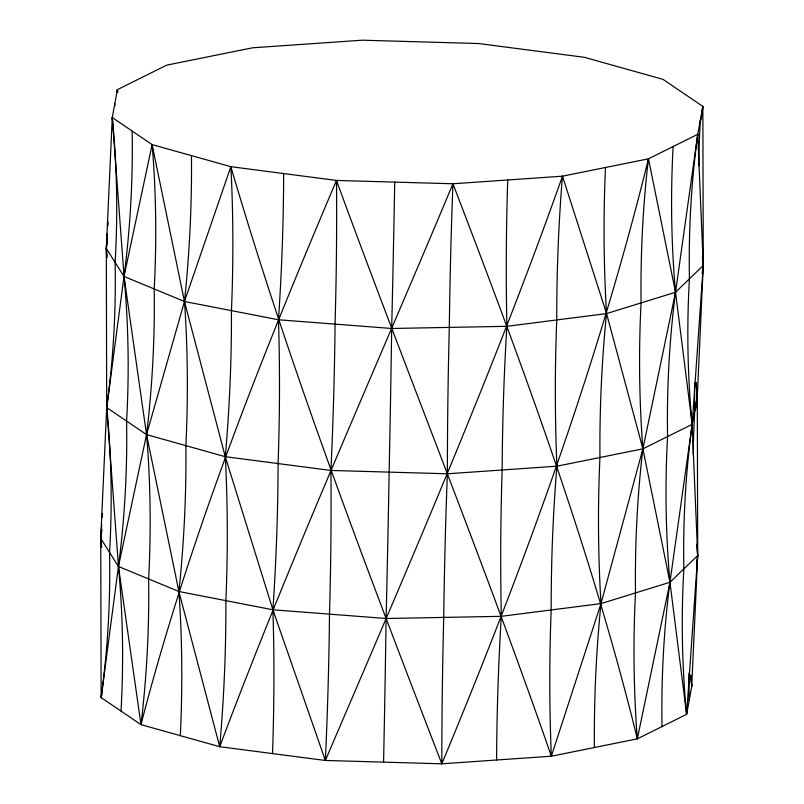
<?xml version="1.0" encoding="UTF-8"?>
<svg xmlns="http://www.w3.org/2000/svg" width="804" height="804" viewBox="0 0 804 804"><rect width="100%" height="100%" fill="white"/><g stroke="black" fill="none" stroke-linecap="round" stroke-linejoin="round"><path stroke-width="1.21" d="M106.62 255.943L106.309 248.446L112.269 117.545L117.384 89.656L166.669 65.154L252.637 47.788L362.192 40.2L478.651 43.537L584.297 57.295L663.029 79.375L702.867 106.419L703.259 265.541L697.299 396.442L697.691 555.554L691.731 686.455L686.616 714.344L637.331 738.846L551.363 756.212L441.808 763.8L325.349 760.463L219.703 746.705L140.971 724.625L101.133 697.581L100.741 538.459L106.701 407.558L106.309 248.446L107.354 233.441M107.877 225.934L108.138 222.185M117.203 92.148L117.384 89.656L117.696 92.148M101.053 545.956L100.741 538.459L101.696 524.7M102.219 517.203L102.48 513.454M701.078 120.007A976.739 936.469 -32.3 0 1 702.827 106.419L697.751 134.318L703.259 265.541L692.184 424.331A976.739 921.937 46.1 0 0 683.852 568.91A976.739 921.937 46.1 0 0 686.576 714.354M121.022 711.098A976.739 889.536 -55.8 0 0 118.479 566.458L106.701 407.558L124.007 276.455L152.107 144.599L184.458 301.5L225.281 456.692L272.888 609.784L325.349 760.463C408.05 567.222 492.299 374.433 562.499 176.177L648.466 158.81L697.751 134.318A976.739 921.937 46.1 0 0 689.43 278.898A976.739 921.937 46.1 0 0 692.144 424.331L697.691 555.554L686.616 714.344L669.963 582.267L642.899 448.823L606.578 313.59L562.499 176.177L452.943 183.774L336.484 180.438L230.848 166.679L152.107 144.599L112.269 117.545A976.739 936.469 -32.3 0 1 115.123 262.446A976.739 936.469 -32.3 0 1 106.741 407.568A976.739 936.469 -32.3 0 1 109.555 552.459A976.739 936.469 -32.3 0 1 101.173 697.581L101.766 694.093M101.133 697.581L118.439 566.468A976.739 889.536 -55.8 0 0 126.59 421.085A976.739 889.536 -55.8 0 0 124.047 276.445L112.269 117.545M701.56 116.319L702.867 106.419M695.832 407.568L697.299 396.442L696.284 382.674M697.751 134.318L675.531 292.254L642.899 448.823L601 603.603L551.363 756.212C484.179 562.639 406.784 372.855 336.484 180.438C261.139 357.931 189.292 537.615 140.971 724.625L118.439 566.468L146.539 434.612L184.458 301.5L230.848 166.679C290.304 369.398 365.81 566.84 441.808 763.8C523.756 566.82 597.382 366.212 648.466 158.81L675.531 292.254L692.184 424.331L669.963 582.267L637.331 738.846C590.86 549.162 522.781 365.85 452.943 183.774C374.604 371.167 291.008 556.438 219.703 746.705L178.89 591.513L146.539 434.612L124.007 276.455A976.739 889.536 -55.8 0 0 132.157 131.072M107.334 404.07L106.701 407.558L146.539 434.612L225.281 456.692L330.916 470.451L447.376 473.787L556.931 466.189L642.899 448.823L692.184 424.331L697.299 396.442M702.374 256.476A976.739 947.403 10.4 0 0 703.219 265.541L675.531 292.254L606.578 313.59L506.902 326.313L391.679 328.484L278.455 319.771L184.458 301.5L124.007 276.455L106.309 248.446M697.691 555.554L669.963 582.267L601 603.603L501.334 616.326L386.111 618.497L272.888 609.784L178.89 591.513L118.439 566.468L100.741 538.459A976.739 947.403 10.4 0 0 101.977 529.454M690.897 675.189L691.731 686.455A976.739 936.469 -32.3 0 1 690.656 675.179M230.869 166.669A976.739 557.303 -79 0 1 231.441 310.635A976.739 557.303 -79 0 1 225.301 456.692A976.739 557.303 -79 0 1 225.874 600.658A976.739 557.303 -79 0 1 219.733 746.705M191.452 155.644A976.739 696.244 -74.3 0 1 184.488 301.5A976.739 696.244 -74.3 0 1 185.885 445.657M185.885 445.657A976.739 696.244 -74.3 0 1 178.92 591.513M178.92 591.503A976.739 696.244 -74.3 0 1 180.317 735.67M383.578 762.142A976.739 37.225 -88.4 0 0 386.111 618.487A976.739 37.225 -88.4 0 0 389.146 472.119A976.739 37.225 -88.4 0 0 391.679 328.474A976.739 37.225 -88.4 0 0 394.714 182.106M441.798 763.79A976.739 148.318 88.9 0 1 443.728 617.422A976.739 148.318 88.9 0 1 447.366 473.767A976.739 148.318 88.9 0 1 449.295 327.409A976.739 148.318 88.9 0 1 452.943 183.754M662.004 726.595A976.739 861.044 63.6 0 1 669.923 582.257A976.739 861.044 63.6 0 1 667.571 436.582A976.739 861.044 63.6 0 1 675.491 292.244A976.739 861.044 63.6 0 1 673.139 146.569M689.209 700.405A976.739 947.403 10.4 0 1 689.048 673.129M696.455 564.559A976.739 947.403 10.4 0 1 697.651 555.554A976.739 947.403 10.4 0 1 696.606 544.228M141.012 724.625A976.739 808.422 -67.5 0 0 148.639 578.991A976.739 808.422 -67.5 0 0 146.579 434.602A976.739 808.422 -67.5 0 0 154.207 288.978A976.739 808.422 -67.5 0 0 152.147 144.589M698.787 165.755A976.739 947.403 10.4 0 1 700.344 120.369M114.791 103.595A976.739 947.403 10.4 0 1 114.841 105.877M107.545 239.441A976.739 947.403 10.4 0 1 106.349 248.446A976.739 947.403 10.4 0 1 107.193 257.511M117.424 89.646A976.739 921.937 46.1 0 1 117.635 91.927M694.616 383.116A976.739 947.403 10.4 0 0 694.777 410.382A976.739 947.403 10.4 0 0 693.229 454.642M702.173 273.42A976.739 947.403 10.4 0 1 703.219 265.541M648.426 158.8A976.739 767.056 72.8 0 0 641.079 302.927A976.739 767.056 72.8 0 0 642.858 448.823A976.739 767.056 72.8 0 0 635.502 592.94A976.739 767.056 72.8 0 0 637.291 738.836M605.502 167.503A976.739 643.592 78.6 0 0 606.548 313.59A976.739 643.602 78.6 0 0 599.935 457.516A976.739 643.592 78.6 0 0 600.98 603.603A976.739 643.602 78.6 0 0 594.367 747.529M562.478 176.166A976.739 495.405 82.7 0 0 556.75 319.962A976.739 495.405 82.7 0 0 556.911 466.189A976.739 495.405 82.7 0 0 551.182 609.975M507.736 179.985A976.739 328.163 86 0 0 506.882 326.313A976.739 328.163 86 0 0 502.158 469.998A976.739 328.163 86 0 0 501.314 616.326A976.739 328.163 86 0 0 496.591 760.011M336.494 180.418A976.739 221.341 -85.6 0 1 335.057 324.133A976.739 221.341 -85.6 0 1 330.926 470.44A976.739 221.341 -85.6 0 1 329.489 614.145A976.739 221.341 -85.6 0 1 325.359 760.463M283.651 173.563A976.739 396.945 -82.6 0 1 278.465 319.761A976.739 396.945 -82.6 0 1 278.083 463.576A976.739 396.945 -82.6 0 1 272.898 609.784A976.739 396.945 -82.6 0 1 272.516 753.589M696.033 382.915A976.739 936.469 -32.3 0 0 697.259 396.442A976.739 936.469 -32.3 0 0 695.51 410.02M100.781 538.459A976.739 947.403 10.4 0 1 101.626 547.524M551.343 756.202A976.739 495.405 82.7 0 1 551.182 609.975"/></g></svg>
